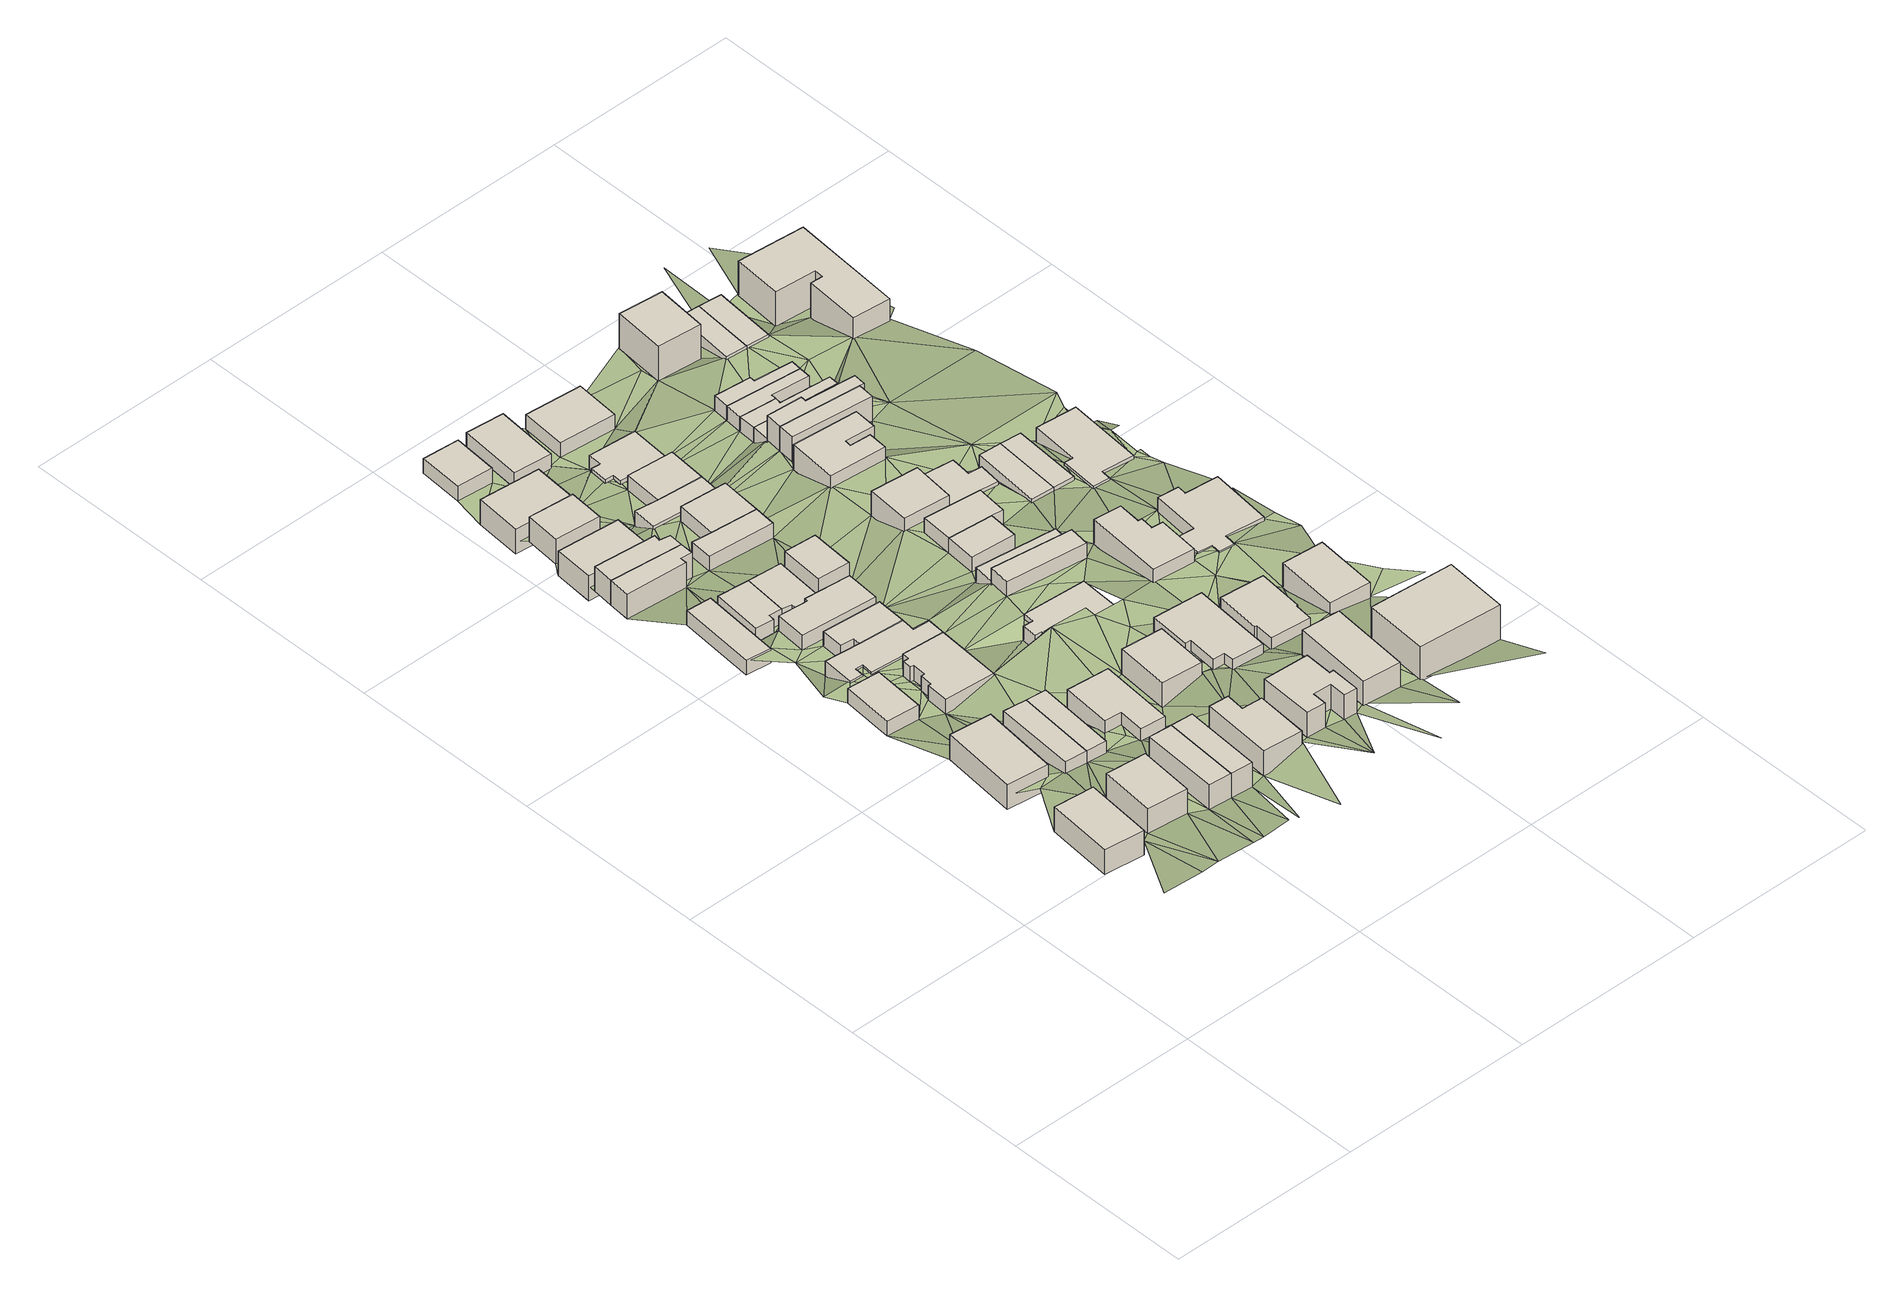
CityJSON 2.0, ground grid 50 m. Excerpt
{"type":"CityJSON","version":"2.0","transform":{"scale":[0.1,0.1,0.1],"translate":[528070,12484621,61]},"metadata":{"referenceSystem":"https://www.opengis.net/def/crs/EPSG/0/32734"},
"CityObjects":{
"building1":{"type":"Building","attributes":{"address":"23 Upper Cambridge Street Walmer Estate Cape Town","building":"house","building:levels":2,"building_height":6.9,"plus_code":"4FRW3C7V+9QW","ground_height":105.61,"roof_height":112.51},"geometry":[{"type":"Solid","lod":"1","boundaries":[[[[0,1,2,3]],[[1,4,5,2]],[[4,6,7,5]],[[6,0,3,7]],[[3,2,5,7]],[[6,4,1,0]]]]}]},
"building2":{"type":"Building","attributes":{"address":"25 Upper Cambridge Street Walmer Estate Cape Town","building":"house","building:levels":2,"building_height":6.9,"plus_code":"4FRW3C7V+9RW","ground_height":109.54,"roof_height":116.44},"geometry":[{"type":"Solid","lod":"1","boundaries":[[[[8,9,10,11]],[[9,12,13,10]],[[12,14,15,13]],[[14,8,11,15]],[[11,10,13,15]],[[14,12,9,8]]]]}]},
"building3":{"type":"Building","attributes":{"address":"10 Eden Road Walmer Estate Cape Town","building":"house","building:levels":2,"building_height":6.9,"plus_code":"4FRW3C7V+GQ9","ground_height":101.53,"roof_height":108.43},"geometry":[{"type":"Solid","lod":"1","boundaries":[[[[16,17,18,19]],[[17,20,21,18]],[[20,22,23,21]],[[22,16,19,23]],[[19,18,21,23]],[[22,20,17,16]]]]}]},
"building4":{"type":"Building","attributes":{"address":"15 Eden Road Walmer Estate Cape Town","building":"house","building:levels":1,"building_height":4.1,"plus_code":"4FRW3C7V+JQX","ground_height":97.46,"roof_height":101.56},"geometry":[{"type":"Solid","lod":"1","boundaries":[[[[24,25,26,27]],[[25,28,29,26]],[[28,30,31,29]],[[30,24,27,31]],[[27,26,29,31]],[[30,28,25,24]]]]}]},
"building5":{"type":"Building","attributes":{"address":"12 Eden Road Walmer Estate Cape Town","building":"house","building:levels":2,"building_height":6.9,"plus_code":"4FRW3C7V+GR5","ground_height":101.49,"roof_height":108.39},"geometry":[{"type":"Solid","lod":"1","boundaries":[[[[32,33,34,35]],[[33,36,37,34]],[[36,38,39,37]],[[38,32,35,39]],[[35,34,37,39]],[[38,36,33,32]]]]}]},
"building6":{"type":"Building","attributes":{"address":"27 Upper Cambridge Street Walmer Estate Cape Town","building":"house","building:levels":2,"building_height":6.9,"plus_code":"4FRW3C7V+9VP","ground_height":109.56,"roof_height":116.46},"geometry":[{"type":"Solid","lod":"1","boundaries":[[[[40,41,42,43]],[[41,44,45,42]],[[44,46,47,45]],[[46,40,43,47]],[[43,42,45,47]],[[46,44,41,40]]]]}]},
"building7":{"type":"Building","attributes":{"address":"14 Eden Road Walmer Estate Cape Town","building":"house","building:levels":2,"building_height":6.9,"plus_code":"4FRW3C7V+GV3","ground_height":101.49,"roof_height":108.39},"geometry":[{"type":"Solid","lod":"1","boundaries":[[[[32,38,39,35]],[[38,48,49,39]],[[48,50,51,49]],[[50,32,35,51]],[[35,39,49,51]],[[50,48,38,32]]]]}]},
"building8":{"type":"Building","attributes":{"address":"29 Upper Cambridge Street Walmer Estate Cape Town","building":"house","building:levels":2,"building_height":6.9,"plus_code":"4FRW3C7V+9WJ","ground_height":109.56,"roof_height":116.46},"geometry":[{"type":"Solid","lod":"1","boundaries":[[[[41,40,43,42]],[[40,52,53,43]],[[52,54,55,53]],[[54,41,42,55]],[[42,43,53,55]],[[54,52,40,41]]]]}]},
"building9":{"type":"Building","attributes":{"address":"78 Chester Road Walmer Estate Cape Town","building":"house","building:levels":1,"building_height":4.1,"plus_code":"4FRW3C7V+RQ5","ground_height":89.07,"roof_height":93.17},"geometry":[{"type":"Solid","lod":"1","boundaries":[[[[56,57,58,59]],[[57,60,61,58]],[[60,62,63,61]],[[62,56,59,63]],[[59,58,61,63]],[[62,60,57,56]]]]}]},
"building10":{"type":"Building","attributes":{"address":"126 Upper Queens Road Walmer Estate Cape Town","building":"house","building:levels":1,"building_height":4.1,"plus_code":"4FRW3C7V+JVM","ground_height":97.46,"roof_height":101.56},"geometry":[{"type":"Solid","lod":"1","boundaries":[[[[64,65,66,67]],[[65,68,69,66]],[[68,70,71,69]],[[70,72,73,71]],[[72,74,75,73]],[[74,76,77,75]],[[76,78,79,77]],[[78,80,81,79]],[[80,82,83,81]],[[82,84,85,83]],[[84,86,87,85]],[[86,64,67,87]],[[67,66,69,71,73,75,77,79,81,83,85,87]],[[86,84,82,80,78,76,74,72,70,68,65,64]]]]}]},
"building11":{"type":"Building","attributes":{"address":"16 Eden Road Walmer Estate Cape Town","building":"house","building:levels":2,"building_height":6.9,"plus_code":"4FRW3C7V+GW3","ground_height":101.49,"roof_height":108.39},"geometry":[{"type":"Solid","lod":"1","boundaries":[[[[88,89,90,91]],[[89,92,93,90]],[[92,94,95,93]],[[94,96,97,95]],[[96,98,99,97]],[[98,88,91,99]],[[91,90,93,95,97,99]],[[98,96,94,92,89,88]]]]}]},
"building12":{"type":"Building","attributes":{"address":"122 Upper Queens Road Walmer Estate Cape Town","building":"house","building:levels":1,"building_height":4.1,"plus_code":"4FRW3C7V+MVR","ground_height":93.24,"roof_height":97.34},"geometry":[{"type":"Solid","lod":"1","boundaries":[[[[100,101,102,103]],[[101,104,105,102]],[[104,106,107,105]],[[106,108,109,107]],[[108,110,111,109]],[[110,112,113,111]],[[112,114,115,113]],[[114,116,117,115]],[[116,118,119,117]],[[118,120,121,119]],[[120,100,103,121]],[[103,102,105,107,109,111,113,115,117,119,121]],[[120,118,116,114,112,110,108,106,104,101,100]]]]}]},
"building13":{"type":"Building","attributes":{"address":"31 Upper Cambridge Street Walmer Estate Cape Town","building":"house","building:levels":2,"building_height":6.9,"plus_code":"4FRW3C7V+9XC","ground_height":109.56,"roof_height":116.46},"geometry":[{"type":"Solid","lod":"1","boundaries":[[[[122,123,124,125]],[[123,126,127,124]],[[126,128,129,127]],[[128,130,131,129]],[[130,132,133,131]],[[132,122,125,133]],[[125,124,127,129,131,133]],[[132,130,128,126,123,122]]]]}]},
"building14":{"type":"Building","attributes":{"address":"80 Chester Road Walmer Estate Cape Town","building":"house","building:levels":1,"building_height":4.1,"plus_code":"4FRW3C7V+RR8","ground_height":89.07,"roof_height":93.17},"geometry":[{"type":"Solid","lod":"1","boundaries":[[[[134,135,136,137]],[[135,138,139,136]],[[138,140,141,139]],[[140,142,143,141]],[[142,144,145,143]],[[144,134,137,145]],[[137,136,139,141,143,145]],[[144,142,140,138,135,134]]]]}]},
"building15":{"type":"Building","attributes":{"address":"95 Upper Duke Street Walmer Estate Cape Town","building":"house","building:levels":2,"building_height":6.9,"plus_code":"4FRW3C7V+WR2","ground_height":84.89,"roof_height":91.79},"geometry":[{"type":"Solid","lod":"1","boundaries":[[[[146,147,148,149]],[[147,150,151,148]],[[150,152,153,151]],[[152,154,155,153]],[[154,156,157,155]],[[156,146,149,157]],[[149,148,151,153,155,157]],[[156,154,152,150,147,146]]]]}]},
"building16":{"type":"Building","attributes":{"address":"120 Upper Queens Road Walmer Estate Cape Town","building":"house","building:levels":1,"building_height":4.1,"plus_code":"4FRW3C7V+PVF","ground_height":93.24,"roof_height":97.34},"geometry":[{"type":"Solid","lod":"1","boundaries":[[[[100,158,159,103]],[[158,160,161,159]],[[160,162,163,161]],[[162,164,165,163]],[[164,101,102,165]],[[101,100,103,102]],[[103,159,161,163,165,102]],[[101,164,162,160,158,100]]]]}]},
"building17":{"type":"Building","attributes":{"address":"93 Upper Duke Street Walmer Estate Cape Town","building":"house","building:levels":2,"building_height":6.9,"plus_code":"4FRW3C7V+WRC","ground_height":84.89,"roof_height":91.79},"geometry":[{"type":"Solid","lod":"1","boundaries":[[[[146,156,157,149]],[[156,166,167,157]],[[166,168,169,167]],[[168,170,171,169]],[[170,172,173,171]],[[172,146,149,173]],[[149,157,167,169,171,173]],[[172,170,168,166,156,146]]]]}]},
"building18":{"type":"Building","attributes":{"address":"118 Upper Queens Road Walmer Estate Cape Town","building":"house","building:levels":1,"building_height":4.1,"plus_code":"4FRW3C7V+QV6","ground_height":93.24,"roof_height":97.34},"geometry":[{"type":"Solid","lod":"1","boundaries":[[[[174,175,176,177]],[[175,178,179,176]],[[178,180,181,179]],[[180,182,183,181]],[[182,184,185,183]],[[184,174,177,185]],[[177,176,179,181,183,185]],[[184,182,180,178,175,174]]]]}]},
"building19":{"type":"Building","attributes":{"address":"91 Upper Duke Street Walmer Estate Cape Town","building":"house","building:levels":2,"building_height":6.9,"plus_code":"4FRW3C7V+XR2","ground_height":80.75,"roof_height":87.65},"geometry":[{"type":"Solid","lod":"1","boundaries":[[[[186,187,188,189]],[[187,190,191,188]],[[190,192,193,191]],[[192,186,189,193]],[[189,188,191,193]],[[192,190,187,186]]]]}]},
"building20":{"type":"Building","attributes":{"address":"82 Chester Road Walmer Estate Cape Town","building":"house","building:levels":1,"building_height":4.1,"plus_code":"4FRW3C7V+RV7","ground_height":89.07,"roof_height":93.17},"geometry":[{"type":"Solid","lod":"1","boundaries":[[[[134,144,145,137]],[[144,194,195,145]],[[194,196,197,195]],[[196,198,199,197]],[[198,200,201,199]],[[200,134,137,201]],[[137,145,195,197,199,201]],[[200,198,196,194,144,134]]]]}]},
"building21":{"type":"Building","attributes":{"address":"33 Upper Cambridge Street Walmer Estate Cape Town","building":"house","building:levels":2,"building_height":6.9,"plus_code":"4FRW3C7W+92M","ground_height":113.4,"roof_height":120.3},"geometry":[{"type":"Solid","lod":"1","boundaries":[[[[202,203,204,205]],[[203,206,207,204]],[[206,208,209,207]],[[208,210,211,209]],[[210,212,213,211]],[[212,214,215,213]],[[214,216,217,215]],[[216,218,219,217]],[[218,220,221,219]],[[220,202,205,221]],[[205,204,207,209,211,213,215,217,219,221]],[[220,218,216,214,212,210,208,206,203,202]]]]}]},
"building22":{"type":"Building","attributes":{"address":"18 Eden Road Walmer Estate Cape Town","building":"house","building:levels":2,"building_height":6.9,"plus_code":"4FRW3C7V+FXW","ground_height":105.16,"roof_height":112.06},"geometry":[{"type":"Solid","lod":"1","boundaries":[[[[222,223,224,225]],[[223,226,227,224]],[[226,228,229,227]],[[228,222,225,229]],[[225,224,227,229]],[[228,226,223,222]]]]}]},
"building23":{"type":"Building","attributes":{"address":"89 Upper Duke Street Walmer Estate Cape Town","building":"house","building:levels":2,"building_height":6.9,"plus_code":"4FRW3C8V+2R2","ground_height":80.75,"roof_height":87.65},"geometry":[{"type":"Solid","lod":"1","boundaries":[[[[230,231,232,233]],[[231,234,235,232]],[[234,236,237,235]],[[236,230,233,237]],[[233,232,235,237]],[[236,234,231,230]]]]}]},
"building24":{"type":"Building","attributes":{"address":"87 Upper Duke Street Walmer Estate Cape Town","building":"house","building:levels":2,"building_height":6.9,"plus_code":"4FRW3C8V+2RV","ground_height":77.17,"roof_height":84.07},"geometry":[{"type":"Solid","lod":"1","boundaries":[[[[238,239,240,241]],[[239,242,243,240]],[[242,244,245,243]],[[244,238,241,245]],[[241,240,243,245]],[[244,242,239,238]]]]}]},
"building25":{"type":"Building","attributes":{"address":"84 Chester Road Walmer Estate Cape Town","building":"house","building:levels":2,"building_height":6.9,"plus_code":"4FRW3C7V+RW2","ground_height":89.34,"roof_height":96.24},"geometry":[{"type":"Solid","lod":"1","boundaries":[[[[246,247,248,249]],[[247,250,251,248]],[[250,252,253,251]],[[252,246,249,253]],[[249,248,251,253]],[[252,250,247,246]]]]}]},
"building26":{"type":"Building","attributes":{"address":"26 Coronation Road Walmer Estate Cape Town","building":"house","building:levels":1,"building_height":4.1,"plus_code":"4FRW3C8V+4RF","ground_height":77.17,"roof_height":81.27},"geometry":[{"type":"Solid","lod":"1","boundaries":[[[[254,255,256,257]],[[255,258,259,256]],[[258,260,261,259]],[[260,254,257,261]],[[257,256,259,261]],[[260,258,255,254]]]]}]},
"building27":{"type":"Building","attributes":{"address":"116 Upper Queens Road Walmer Estate Cape Town","building":"house","building:levels":1,"building_height":4.1,"plus_code":"4FRW3C7V+VVX","ground_height":85.46,"roof_height":89.56},"geometry":[{"type":"Solid","lod":"1","boundaries":[[[[262,263,264,265]],[[263,266,267,264]],[[266,268,269,267]],[[268,270,271,269]],[[270,262,265,271]],[[265,264,267,269,271]],[[270,268,266,263,262]]]]}]},
"building28":{"type":"Building","attributes":{"address":"115 Upper Queens Road Walmer Estate Cape Town","building":"house","building:levels":1,"building_height":4.1,"plus_code":"4FRW3C7V+JX5","ground_height":97.54,"roof_height":101.64},"geometry":[{"type":"Solid","lod":"1","boundaries":[[[[272,273,274,275]],[[273,276,277,274]],[[276,278,279,277]],[[278,280,281,279]],[[280,282,283,281]],[[282,284,285,283]],[[284,286,287,285]],[[286,288,289,287]],[[288,290,291,289]],[[290,272,275,291]],[[275,274,277,279,281,283,285,287,289,291]],[[290,288,286,284,282,280,278,276,273,272]]]]}]},
"building29":{"type":"Building","attributes":{"address":"20 Eden Road Walmer Estate Cape Town","building":"house","building:levels":2,"building_height":6.9,"plus_code":"4FRW3C7W+F2P","ground_height":104.57,"roof_height":111.47},"geometry":[{"type":"Solid","lod":"1","boundaries":[[[[292,293,294,295]],[[293,296,297,294]],[[296,298,299,297]],[[298,300,301,299]],[[300,302,303,301]],[[302,304,305,303]],[[304,306,307,305]],[[306,292,295,307]],[[295,294,297,299,301,303,305,307]],[[306,304,302,300,298,296,293,292]]]]}]},
"building30":{"type":"Building","attributes":{"address":"35 Upper Cambridge Street Walmer Estate Cape Town","building":"house","building:levels":2,"building_height":6.9,"plus_code":"4FRW3C7W+93P","ground_height":112.69,"roof_height":119.59},"geometry":[{"type":"Solid","lod":"1","boundaries":[[[[308,309,310,311]],[[309,312,313,310]],[[312,314,315,313]],[[314,308,311,315]],[[311,310,313,315]],[[314,312,309,308]]]]}]},
"building31":{"type":"Building","attributes":{"address":"114 Upper Queens Road Walmer Estate Cape Town","building":"house","building:levels":1,"building_height":4.1,"plus_code":"4FRW3C7V+WWF","ground_height":85.46,"roof_height":89.56},"geometry":[{"type":"Solid","lod":"1","boundaries":[[[[262,316,317,265]],[[316,318,319,317]],[[318,263,264,319]],[[263,262,265,264]],[[265,317,319,264]],[[263,318,316,262]]]]}]},
"building32":{"type":"Building","attributes":{"address":"112 Upper Queens Road Walmer Estate Cape Town","building":"house","building:levels":1,"building_height":4.1,"plus_code":"4FRW3C7V+XW6","ground_height":81.55,"roof_height":85.65},"geometry":[{"type":"Solid","lod":"1","boundaries":[[[[320,321,322,323]],[[321,324,325,322]],[[324,326,327,325]],[[326,328,329,327]],[[328,320,323,329]],[[323,322,325,327,329]],[[328,326,324,321,320]]]]}]},
"building33":{"type":"Building","attributes":{"address":"28 Coronation Road Walmer Estate Cape Town","building":"house","building:levels":1,"building_height":4.1,"plus_code":"4FRW3C8V+4V7","ground_height":77.17,"roof_height":81.27},"geometry":[{"type":"Solid","lod":"1","boundaries":[[[[330,331,332,333]],[[331,334,335,332]],[[334,336,337,335]],[[336,330,333,337]],[[333,332,335,337]],[[336,334,331,330]]]]}]},
"building34":{"type":"Building","attributes":{"address":"113 Upper Queens Road Walmer Estate Cape Town","building":"house","building:levels":1,"building_height":4.1,"plus_code":"4FRW3C7W+M27","ground_height":101.32,"roof_height":105.42},"geometry":[{"type":"Solid","lod":"1","boundaries":[[[[338,339,340,341]],[[339,342,343,340]],[[342,344,345,343]],[[344,338,341,345]],[[341,340,343,345]],[[344,342,339,338]]]]}]},
"building35":{"type":"Building","attributes":{"address":"111 Upper Queens Road Walmer Estate Cape Town","building":"house","building:levels":1,"building_height":4.1,"plus_code":"4FRW3C7W+M2M","ground_height":97.57,"roof_height":101.67},"geometry":[{"type":"Solid","lod":"1","boundaries":[[[[346,347,348,349]],[[347,350,351,348]],[[350,352,353,351]],[[352,346,349,353]],[[349,348,351,353]],[[352,350,347,346]]]]}]},
"building36":{"type":"Building","attributes":{"address":"110 Upper Queens Road Walmer Estate Cape Town","building":"house","building:levels":1,"building_height":4.1,"plus_code":"4FRW3C7V+XWM","ground_height":81.55,"roof_height":85.65},"geometry":[{"type":"Solid","lod":"1","boundaries":[[[[320,354,355,323]],[[354,356,357,355]],[[356,321,322,357]],[[321,320,323,322]],[[323,355,357,322]],[[321,356,354,320]]]]}]},
"building37":{"type":"Building","attributes":{"address":"109 Upper Queens Road Walmer Estate Cape Town","building":"house","building:levels":1,"building_height":4.1,"plus_code":"4FRW3C7W+P2F","ground_height":97.57,"roof_height":101.67},"geometry":[{"type":"Solid","lod":"1","boundaries":[[[[358,359,360,361]],[[359,362,363,360]],[[362,364,365,363]],[[364,358,361,365]],[[361,360,363,365]],[[364,362,359,358]]]]}]},
"building38":{"type":"Building","attributes":{"address":"22 Eden Road Walmer Estate Cape Town","building":"house","building:levels":2,"building_height":6.9,"plus_code":"4FRW3C7W+F3X","ground_height":104.57,"roof_height":111.47},"geometry":[{"type":"Solid","lod":"1","boundaries":[[[[366,367,368,369]],[[367,370,371,368]],[[370,372,373,371]],[[372,374,375,373]],[[374,376,377,375]],[[376,378,379,377]],[[378,380,381,379]],[[380,366,369,381]],[[369,368,371,373,375,377,379,381]],[[380,378,376,374,372,370,367,366]]]]}]},
"building39":{"type":"Building","attributes":{"address":"108 Upper Queens Road Walmer Estate Cape Town","building":"house","building:levels":1,"building_height":4.1,"plus_code":"4FRW3C8V+2WP","ground_height":77.79,"roof_height":81.89},"geometry":[{"type":"Solid","lod":"1","boundaries":[[[[382,383,384,385]],[[383,386,387,384]],[[386,388,389,387]],[[388,390,391,389]],[[390,392,393,391]],[[392,394,395,393]],[[394,396,397,395]],[[396,382,385,397]],[[385,384,387,389,391,393,395,397]],[[396,394,392,390,388,386,383,382]]]]}]},
"building40":{"type":"Building","attributes":{"address":"107 Upper Queens Road Walmer Estate Cape Town","building":"house","building:levels":1,"building_height":4.1,"plus_code":"4FRW3C7W+P2V","ground_height":97.57,"roof_height":101.67},"geometry":[{"type":"Solid","lod":"1","boundaries":[[[[358,364,365,361]],[[364,398,399,365]],[[398,400,401,399]],[[400,402,403,401]],[[402,358,361,403]],[[361,365,399,401,403]],[[402,400,398,364,358]]]]}]},
"building41":{"type":"Building","attributes":{"address":"86 Chester Road Walmer Estate Cape Town","building":"house","building:levels":2,"building_height":6.9,"plus_code":"4FRW3C7W+Q2V","ground_height":93.6,"roof_height":100.5},"geometry":[{"type":"Solid","lod":"1","boundaries":[[[[404,405,406,407]],[[405,408,409,406]],[[408,410,411,409]],[[410,404,407,411]],[[407,406,409,411]],[[410,408,405,404]]]]}]},
"building42":{"type":"Building","attributes":{"address":"Upper Cambridge Street Walmer Estate Cape Town","building":"house","building:levels":3,"building_height":9.7,"plus_code":"4FRW3C7W+957","ground_height":111.59,"roof_height":121.29},"geometry":[{"type":"Solid","lod":"1","boundaries":[[[[412,413,414,415]],[[413,416,417,414]],[[416,418,419,417]],[[418,412,415,419]],[[415,414,417,419]],[[418,416,413,412]]]]}]},
"building43":{"type":"Building","attributes":{"address":"32 Coronation Road Walmer Estate Cape Town","building":"house","building:levels":1,"building_height":4.1,"plus_code":"4FRW3C8V+4W4","ground_height":77.79,"roof_height":81.89},"geometry":[{"type":"Solid","lod":"1","boundaries":[[[[420,421,422,423]],[[421,424,425,422]],[[424,426,427,425]],[[426,420,423,427]],[[423,422,425,427]],[[426,424,421,420]]]]}]},
"building44":{"type":"Building","attributes":{"address":"19 Eden Road Walmer Estate Cape Town","building":"house","building:levels":2,"building_height":6.9,"plus_code":"4FRW3C7W+J35","ground_height":100.74,"roof_height":107.64},"geometry":[{"type":"Solid","lod":"1","boundaries":[[[[428,429,430,431]],[[429,432,433,430]],[[432,434,435,433]],[[434,436,437,435]],[[436,438,439,437]],[[438,440,441,439]],[[440,442,443,441]],[[442,428,431,443]],[[431,430,433,435,437,439,441,443]],[[442,440,438,436,434,432,429,428]]]]}]},
"building45":{"type":"Building","attributes":{"address":"103 Upper Queens Road Walmer Estate Cape Town","building":"house","building:levels":2,"building_height":6.9,"plus_code":"4FRW3C7W+V2M","ground_height":89.54,"roof_height":96.44},"geometry":[{"type":"Solid","lod":"1","boundaries":[[[[444,445,446,447]],[[445,448,449,446]],[[448,450,451,449]],[[450,452,453,451]],[[452,454,455,453]],[[454,456,457,455]],[[456,458,459,457]],[[458,444,447,459]],[[447,446,449,451,453,455,457,459]],[[458,456,454,452,450,448,445,444]]]]}]},
"building46":{"type":"Building","attributes":{"address":"22 Eden Road Walmer Estate Cape Town","building":"house","building:levels":2,"building_height":6.9,"plus_code":"4FRW3C7W+F5F","ground_height":104.57,"roof_height":111.47},"geometry":[{"type":"Solid","lod":"1","boundaries":[[[[460,461,462,463]],[[461,464,465,462]],[[464,466,467,465]],[[466,460,463,467]],[[463,462,465,467]],[[466,464,461,460]]]]}]},
"building47":{"type":"Building","attributes":{"address":"88 Chester Road Walmer Estate Cape Town","building":"house","building:levels":1,"building_height":4.1,"plus_code":"4FRW3C7W+R32","ground_height":93.6,"roof_height":97.7},"geometry":[{"type":"Solid","lod":"1","boundaries":[[[[405,404,468,469]],[[404,470,471,468]],[[470,472,473,471]],[[472,474,475,473]],[[474,476,477,475]],[[476,405,469,477]],[[469,468,471,473,475,477]],[[476,474,472,470,404,405]]]]}]},
"building48":{"type":"Building","attributes":{"address":"101 Upper Queens Road Walmer Estate Cape Town","building":"house","building:levels":2,"building_height":6.9,"plus_code":"4FRW3C7W+W3C","ground_height":89.53,"roof_height":96.43},"geometry":[{"type":"Solid","lod":"1","boundaries":[[[[478,479,480,481]],[[479,482,483,480]],[[482,484,485,483]],[[484,478,481,485]],[[481,480,483,485]],[[484,482,479,478]]]]}]},
"building49":{"type":"Building","attributes":{"address":"90 Chester Road Walmer Estate Cape Town","building":"house","building:levels":1,"building_height":4.1,"plus_code":"4FRW3C7W+Q47","ground_height":93.62,"roof_height":97.72},"geometry":[{"type":"Solid","lod":"1","boundaries":[[[[486,487,488,489]],[[487,490,491,488]],[[490,492,493,491]],[[492,486,489,493]],[[489,488,491,493]],[[492,490,487,486]]]]}]},
"building50":{"type":"Building","attributes":{"address":"99 Upper Queens Road Walmer Estate Cape Town","building":"house","building:levels":2,"building_height":6.9,"plus_code":"4FRW3C7W+W2X","ground_height":89.53,"roof_height":96.43},"geometry":[{"type":"Solid","lod":"1","boundaries":[[[[479,478,481,480]],[[478,494,495,481]],[[494,496,497,495]],[[496,498,499,497]],[[498,500,501,499]],[[500,502,503,501]],[[502,479,480,503]],[[480,481,495,497,499,501,503]],[[502,500,498,496,494,478,479]]]]}]},
"building51":{"type":"Building","attributes":{"address":"21 Eden Road Walmer Estate Cape Town","building":"house","building:levels":1,"building_height":4.1,"plus_code":"4FRW3C7W+J5G","ground_height":100.11,"roof_height":104.21},"geometry":[{"type":"Solid","lod":"1","boundaries":[[[[504,505,506,507]],[[505,508,509,506]],[[508,510,511,509]],[[510,512,513,511]],[[512,514,515,513]],[[514,516,517,515]],[[516,518,519,517]],[[518,520,521,519]],[[520,522,523,521]],[[522,524,525,523]],[[524,526,527,525]],[[526,504,507,527]],[[507,506,509,511,513,515,517,519,521,523,525,527]],[[526,524,522,520,518,516,514,512,510,508,505,504]]]]}]},
"building52":{"type":"Building","attributes":{"address":"97 Upper Queens Road Walmer Estate Cape Town","building":"house","building:levels":1,"building_height":4.1,"plus_code":"4FRW3C7W+X32","ground_height":85.7,"roof_height":89.8},"geometry":[{"type":"Solid","lod":"1","boundaries":[[[[528,529,530,531]],[[529,532,533,530]],[[532,534,535,533]],[[534,536,537,535]],[[536,538,539,537]],[[538,540,541,539]],[[540,542,543,541]],[[542,544,545,543]],[[544,528,531,545]],[[531,530,533,535,537,539,541,543,545]],[[544,542,540,538,536,534,532,529,528]]]]}]},
"building53":{"type":"Building","attributes":{"address":"95 Upper Queens Road Walmer Estate Cape Town","building":"house","building:levels":1,"building_height":4.1,"plus_code":"4FRW3C7W+X2H","ground_height":85.6,"roof_height":89.7},"geometry":[{"type":"Solid","lod":"1","boundaries":[[[[546,547,548,549]],[[547,550,551,548]],[[550,552,553,551]],[[552,554,555,553]],[[554,556,557,555]],[[556,546,549,557]],[[549,548,551,553,555,557]],[[556,554,552,550,547,546]]]]}]},
"building54":{"type":"Building","attributes":{"address":"93 Upper Queens Road Walmer Estate Cape Town","building":"house","building:levels":1,"building_height":4.1,"plus_code":"4FRW3C7W+X3J","ground_height":85.6,"roof_height":89.7},"geometry":[{"type":"Solid","lod":"1","boundaries":[[[[556,554,555,557]],[[554,558,559,555]],[[558,560,561,559]],[[560,562,563,561]],[[562,564,565,563]],[[564,556,557,565]],[[557,555,559,561,563,565]],[[564,562,560,558,554,556]]]]}]},
"building55":{"type":"Building","attributes":{"address":"92 Chester Road Walmer Estate Cape Town","building":"house","building:levels":1,"building_height":4.1,"plus_code":"4FRW3C7W+Q49","ground_height":93.62,"roof_height":97.72},"geometry":[{"type":"Solid","lod":"1","boundaries":[[[[486,492,493,489]],[[492,566,567,493]],[[566,568,569,567]],[[568,486,489,569]],[[489,493,567,569]],[[568,566,492,486]]]]}]},
"building56":{"type":"Building","attributes":{"address":"91 Upper Queens Road Walmer Estate Cape Town","building":"house","building:levels":1,"building_height":4.1,"plus_code":"4FRW3C8W+225","ground_height":85.6,"roof_height":89.7},"geometry":[{"type":"Solid","lod":"1","boundaries":[[[[564,562,563,565]],[[562,570,571,563]],[[570,572,573,571]],[[572,574,575,573]],[[574,576,577,575]],[[576,564,565,577]],[[565,563,571,573,575,577]],[[576,574,572,570,562,564]]]]}]},
"building57":{"type":"Building","attributes":{"address":"89 Upper Queens Road Walmer Estate Cape Town","building":"house","building:levels":3,"building_height":9.7,"plus_code":"4FRW3C8W+432","ground_height":81.63,"roof_height":91.33},"geometry":[{"type":"Solid","lod":"1","boundaries":[[[[578,579,580,581]],[[579,582,583,580]],[[582,584,585,583]],[[584,578,581,585]],[[581,580,583,585]],[[584,582,579,578]]]]}]},
"building58":{"type":"Building","attributes":{"address":"94 Chester Road Walmer Estate Cape Town","building":"house","building:levels":1,"building_height":4.1,"plus_code":"4FRW3C7W+Q5H","ground_height":93.2,"roof_height":97.3},"geometry":[{"type":"Solid","lod":"1","boundaries":[[[[586,587,588,589]],[[587,590,591,588]],[[590,592,593,591]],[[592,594,595,593]],[[594,596,597,595]],[[596,598,599,597]],[[598,600,601,599]],[[600,586,589,601]],[[589,588,591,593,595,597,599,601]],[[600,598,596,594,592,590,587,586]]]]}]},
"building59":{"type":"Building","attributes":{"address":"34 Coronation Road Walmer Estate Cape Town","building":"house","building:levels":1,"building_height":4.1,"plus_code":"4FRW3C8W+33Q","ground_height":81.63,"roof_height":85.73},"geometry":[{"type":"Solid","lod":"1","boundaries":[[[[602,603,604,605]],[[603,606,607,604]],[[606,608,609,607]],[[608,602,605,609]],[[605,604,607,609]],[[608,606,603,602]]]]}]},
"building60":{"type":"Building","attributes":{"address":"36 Coronation Road Walmer Estate Cape Town","building":"house","building:levels":1,"building_height":4.1,"plus_code":"4FRW3C8W+34F","ground_height":81.63,"roof_height":85.73},"geometry":[{"type":"Solid","lod":"1","boundaries":[[[[603,602,605,604]],[[602,610,611,605]],[[610,612,613,611]],[[612,603,604,613]],[[604,605,611,613]],[[612,610,602,603]]]]}]},
"building61":{"type":"Building","attributes":{"address":"Barron Court 40 Coronation Road Walmer Estate Cape Town","building":"apartments","building:levels":3,"building_height":9.7,"plus_code":"4FRW3C8W+363","ground_height":81.25,"roof_height":90.95},"geometry":[{"type":"Solid","lod":"1","boundaries":[[[[614,615,616,617]],[[615,618,619,616]],[[618,620,621,619]],[[620,622,623,621]],[[622,624,625,623]],[[624,626,627,625]],[[626,628,629,627]],[[628,614,617,629]],[[617,616,619,621,623,625,627,629]],[[628,626,624,622,620,618,615,614]]]]}]},
"terrain1":{"type":"TINRelief","geometry":[{"type":"CompositeSurface","lod":"1","boundaries":[[[630,631,632]],[[632,631,633]],[[14,632,633]],[[632,14,12]],[[4,634,635]],[[633,8,14]],[[12,634,632]],[[633,636,8]],[[637,635,638]],[[639,635,634]],[[46,636,640]],[[638,635,639]],[[8,636,46]],[[634,12,641]],[[28,17,642]],[[639,634,641]],[[642,17,16]],[[9,8,46]],[[641,12,9]],[[46,640,40]],[[40,640,643]],[[638,639,33]],[[30,28,642]],[[638,33,16]],[[44,9,46]],[[641,9,44]],[[642,16,84]],[[84,30,642]],[[644,25,645]],[[643,52,40]],[[44,646,641]],[[84,16,33]],[[645,25,24]],[[644,645,104]],[[647,132,52]],[[648,644,104]],[[33,32,84]],[[82,30,84]],[[646,44,649]],[[30,78,24]],[[30,82,78]],[[24,650,645]],[[41,649,44]],[[651,648,652]],[[650,24,653]],[[654,646,655]],[[78,82,80]],[[646,654,50]],[[655,646,649]],[[72,24,78]],[[650,656,657]],[[70,653,24]],[[656,650,653]],[[132,54,52]],[[72,70,24]],[[162,648,104]],[[648,182,652]],[[84,32,87]],[[78,76,72]],[[54,649,41]],[[72,76,74]],[[658,654,655]],[[70,65,653]],[[655,649,658]],[[659,660,132]],[[50,654,89]],[[160,182,648]],[[32,50,661]],[[652,182,180]],[[160,648,162]],[[162,104,101]],[[68,65,70]],[[652,180,138]],[[130,54,132]],[[138,62,652]],[[649,54,662]],[[87,32,661]],[[89,661,50]],[[54,130,662]],[[162,101,164]],[[138,180,140]],[[150,147,56]],[[138,135,62]],[[663,653,65]],[[56,62,150]],[[662,130,664]],[[178,140,180]],[[661,89,88]],[[140,144,142]],[[665,182,160]],[[660,666,202]],[[662,664,667]],[[172,170,668]],[[150,62,135]],[[144,140,196]],[[140,178,175]],[[667,88,662]],[[140,175,196]],[[669,660,202]],[[664,670,669]],[[65,671,663]],[[671,87,672]],[[666,203,202]],[[673,87,661]],[[196,194,144]],[[150,135,134]],[[220,669,202]],[[220,664,669]],[[88,667,223]],[[661,88,673]],[[175,674,196]],[[210,203,666]],[[675,667,664]],[[236,234,187]],[[160,676,665]],[[663,671,672]],[[672,87,278]],[[668,170,677]],[[150,154,152]],[[678,679,680]],[[212,210,666]],[[280,87,673]],[[681,664,220]],[[134,268,150]],[[203,208,206]],[[87,280,278]],[[223,673,88]],[[674,175,682]],[[208,203,210]],[[154,150,268]],[[664,683,675]],[[186,236,187]],[[678,680,684]],[[676,678,684]],[[231,685,686]],[[170,168,166]],[[681,683,664]],[[684,665,676]],[[268,134,687]],[[166,677,170]],[[663,672,339]],[[674,682,247]],[[154,266,156]],[[674,247,687]],[[266,154,268]],[[672,278,688]],[[266,166,156]],[[682,665,684]],[[687,247,246]],[[280,673,689]],[[220,218,681]],[[338,680,663]],[[690,212,691]],[[677,166,692]],[[683,693,675]],[[694,673,223]],[[672,688,339]],[[230,685,231]],[[247,682,250]],[[675,693,695]],[[692,186,677]],[[682,684,250]],[[258,255,239]],[[212,690,214]],[[223,222,696]],[[693,683,681]],[[695,222,675]],[[684,680,352]],[[218,216,214]],[[697,688,278]],[[687,246,698]],[[695,693,699]],[[700,223,696]],[[318,166,266]],[[701,693,681]],[[236,186,324]],[[223,700,694]],[[338,663,339]],[[230,236,324]],[[692,166,318]],[[695,696,222]],[[186,692,324]],[[270,268,687]],[[258,239,334]],[[673,694,702]],[[312,214,690]],[[239,238,334]],[[246,252,698]],[[263,318,266]],[[214,312,218]],[[324,685,230]],[[680,338,352]],[[312,681,218]],[[698,270,687]],[[703,250,684]],[[352,359,684]],[[312,704,681]],[[690,705,308]],[[688,706,339]],[[698,252,270]],[[358,684,359]],[[356,685,324]],[[694,700,707]],[[700,696,292]],[[703,684,358]],[[334,331,258]],[[708,238,685]],[[704,312,709]],[[692,318,710]],[[356,324,321]],[[250,408,252]],[[331,260,258]],[[711,706,688]],[[308,705,712]],[[238,713,334]],[[714,704,709]],[[685,356,715]],[[715,708,685]],[[707,700,292]],[[709,716,714]],[[292,704,714]],[[308,712,717]],[[408,250,703]],[[312,718,709]],[[713,238,708]],[[706,342,339]],[[717,309,308]],[[352,362,359]],[[356,719,715]],[[252,720,270]],[[710,318,316]],[[714,367,292]],[[715,719,721]],[[718,312,309]],[[722,719,356]],[[402,703,358]],[[723,717,712]],[[707,292,724]],[[707,724,711]],[[262,270,720]],[[708,383,713]],[[252,408,720]],[[717,723,309]],[[383,708,725]],[[342,706,711]],[[424,713,383]],[[722,356,354]],[[722,726,719]],[[713,424,421]],[[362,352,727]],[[728,703,402]],[[724,342,711]],[[316,262,458]],[[729,292,367]],[[730,713,421]],[[731,309,723]],[[718,309,731]],[[732,733,718]],[[729,724,292]],[[720,458,262]],[[726,722,354]],[[479,710,316]],[[732,718,731]],[[734,720,408]],[[383,426,424]],[[367,735,729]],[[440,342,724]],[[320,710,502]],[[364,362,398]],[[728,402,400]],[[727,398,362]],[[440,344,342]],[[405,734,408]],[[712,736,412]],[[458,479,316]],[[737,724,729]],[[732,731,461]],[[461,735,732]],[[426,383,738]],[[727,344,440]],[[723,739,731]],[[354,320,740]],[[710,479,502]],[[729,735,461]],[[720,734,741]],[[726,354,742]],[[320,502,544]],[[438,727,440]],[[482,479,458]],[[398,727,743]],[[458,744,482]],[[544,740,320]],[[743,400,398]],[[741,734,405]],[[745,737,729]],[[723,413,739]],[[400,746,728]],[[726,747,738]],[[737,745,748]],[[737,748,749]],[[429,434,432]],[[750,729,461]],[[742,354,740]],[[749,429,737]],[[434,751,436]],[[438,436,751]],[[751,434,429]],[[750,745,729]],[[742,747,726]],[[752,748,745]],[[743,746,400]],[[744,458,456]],[[743,727,753]],[[476,741,405]],[[448,452,450]],[[426,738,754]],[[727,438,755]],[[429,749,756]],[[461,757,750]],[[744,484,482]],[[758,751,429]],[[751,758,438]],[[448,454,452]],[[759,420,426]],[[738,747,754]],[[753,727,755]],[[476,474,472]],[[429,756,758]],[[741,454,448]],[[746,743,487]],[[472,746,487]],[[739,760,757]],[[487,476,472]],[[758,755,438]],[[759,426,754]],[[476,761,741]],[[744,456,484]],[[498,762,500]],[[761,454,741]],[[760,739,763]],[[750,764,765]],[[476,487,761]],[[750,757,766]],[[420,759,767]],[[484,456,454]],[[753,755,768]],[[498,496,762]],[[750,766,764]],[[762,769,770]],[[484,454,761]],[[761,487,486]],[[754,747,771]],[[755,758,772]],[[772,758,508]],[[754,767,759]],[[747,773,771]],[[768,755,774]],[[775,776,560]],[[775,560,777]],[[762,496,769]],[[568,768,774]],[[568,761,486]],[[504,508,505]],[[478,484,494]],[[766,778,764]],[[779,570,773]],[[780,484,761]],[[560,776,550]],[[771,781,754]],[[484,780,494]],[[782,769,783]],[[784,774,785]],[[786,764,778]],[[568,784,761]],[[496,783,769]],[[787,772,508]],[[784,568,774]],[[780,496,494]],[[788,789,772]],[[790,508,504]],[[786,504,764]],[[496,780,783]],[[773,791,771]],[[773,570,791]],[[792,783,780]],[[550,562,560]],[[787,508,790]],[[772,787,788]],[[781,771,606]],[[562,550,793]],[[570,562,793]],[[761,794,780]],[[784,794,761]],[[584,781,606]],[[791,570,793]],[[787,795,788]],[[795,796,788]],[[797,796,795]],[[798,788,796]],[[780,799,792]],[[550,792,799]],[[584,606,603]],[[800,791,793]],[[798,586,788]],[[586,801,784]],[[799,793,550]],[[586,798,802]],[[794,784,801]],[[803,798,804]],[[802,798,803]],[[802,801,586]],[[800,793,799]],[[805,780,794]],[[780,805,799]],[[800,806,612]],[[806,800,624]],[[799,624,800]],[[807,603,612]],[[808,612,806]],[[620,806,624]],[[805,809,799]],[[620,624,622]],[[614,810,808]],[[811,809,812]],[[614,809,811]]]}]}
},
"vertices":[
[116,255,289],[134,430,289],[134,430,358],[116,255,358],[30,440,289],[30,440,358],[12,266,289],[12,266,358],
[243,256,328],[257,400,328],[257,400,397],[243,256,397],[153,410,328],[153,410,397],[138,267,328],[138,267,397],
[169,782,248],[61,794,248],[61,794,317],[169,782,317],[38,593,248],[38,593,317],[146,581,248],[146,581,317],
[145,1100,207],[61,1107,207],[61,1107,248],[145,1100,248],[49,972,207],[49,972,248],[133,965,207],[133,965,248],
[255,764,248],[195,771,248],[195,771,317],[255,764,317],[178,563,248],[178,563,317],[235,557,248],[235,557,317],
[344,228,328],[359,428,328],[359,428,397],[344,228,397],[299,433,328],[299,433,397],[285,233,328],[285,233,397],
[287,552,248],[287,552,317],[307,759,248],[307,759,317],
[401,224,328],[401,224,397],[416,424,328],[416,424,397],
[52,1591,123],[33,1389,123],[33,1389,164],[52,1591,164],[97,1381,123],[97,1381,164],[116,1586,123],[116,1586,164],
[331,1099,207],[221,1107,207],[221,1107,248],[331,1099,248],[220,1088,207],[220,1088,248],[205,1089,207],[205,1089,248],[204,1065,207],[204,1065,248],[212,1064,207],[212,1064,248],[210,1029,207],[210,1029,248],[201,1029,207],[201,1029,248],[198,996,207],[198,996,248],[191,997,207],[191,997,248],[187,939,207],[187,939,248],[318,930,207],[318,930,248],
[450,718,248],[341,728,248],[341,728,317],[450,718,317],[329,601,248],[329,601,317],[373,597,248],[373,597,317],[366,529,248],[366,529,317],[432,523,248],[432,523,317],
[329,1220,165],[211,1229,165],[211,1229,206],[329,1220,206],[120,1238,165],[120,1238,206],[113,1154,165],[113,1154,206],[147,1152,165],[147,1152,206],[149,1175,165],[149,1175,206],[168,1174,165],[168,1174,206],[165,1144,165],[165,1144,206],[364,1128,165],[364,1128,206],[368,1181,165],[368,1181,206],[325,1184,165],[325,1184,206],
[546,224,328],[558,360,328],[558,360,397],[546,224,397],[505,364,328],[505,364,397],[510,413,328],[510,413,397],[459,417,328],[459,417,397],[443,233,328],[443,233,397],
[213,1572,123],[131,1580,123],[131,1580,164],[213,1572,164],[118,1449,123],[118,1449,164],[166,1444,123],[166,1444,164],[168,1460,123],[168,1460,164],[201,1457,123],[201,1457,164],
[12,1782,82],[7,1726,82],[7,1726,151],[12,1782,151],[167,1714,82],[167,1714,151],[168,1732,82],[168,1732,151],[198,1729,82],[198,1729,151],[200,1764,82],[200,1764,151],
[334,1297,165],[334,1297,206],[182,1309,165],[182,1309,206],[178,1251,165],[178,1251,206],[213,1248,165],[213,1248,206],
[203,1801,82],[203,1801,151],[176,1806,82],[176,1806,151],[178,1823,82],[178,1823,151],[18,1838,82],[18,1838,151],
[346,1402,165],[226,1413,165],[226,1413,206],[346,1402,206],[225,1404,165],[225,1404,206],[148,1411,165],[148,1411,206],[141,1331,165],[141,1331,206],[339,1314,165],[339,1314,206],
[190,1948,40],[29,1962,40],[29,1962,109],[190,1948,109],[21,1859,40],[21,1859,109],[182,1845,40],[182,1845,109],
[226,1452,123],[226,1452,164],[224,1437,123],[224,1437,164],[287,1431,123],[287,1431,164],[300,1565,123],[300,1565,164],
[564,227,367],[613,224,367],[613,224,436],[564,227,436],[615,261,367],[615,261,436],[662,259,367],[662,259,436],[660,214,367],[660,214,436],[694,212,367],[694,212,436],[698,288,367],[698,288,436],[687,288,367],[687,288,436],[691,361,367],[691,361,436],[572,368,367],[572,368,436],
[592,703,284],[485,713,284],[485,713,353],[592,703,353],[473,576,284],[473,576,353],[579,566,284],[579,566,353],
[177,2073,40],[60,2084,40],[60,2084,109],[177,2073,109],[51,1993,40],[51,1993,109],[169,1982,40],[169,1982,109],
[208,2211,4],[51,2225,4],[51,2225,73],[208,2211,73],[40,2104,4],[40,2104,73],[198,2090,4],[198,2090,73],
[308,1561,126],[298,1448,126],[298,1448,195],[308,1561,195],[382,1441,126],[382,1441,195],[391,1555,126],[391,1555,195],
[77,2426,4],[68,2312,4],[68,2312,45],[77,2426,45],[161,2304,4],[161,2304,45],[171,2419,4],[171,2419,45],
[411,1756,87],[290,1767,87],[290,1767,128],[411,1756,128],[239,1773,87],[239,1773,128],[234,1715,87],[234,1715,128],[405,1699,87],[405,1699,128],
[659,1013,208],[495,1023,208],[495,1023,249],[659,1013,249],[493,994,208],[493,994,249],[467,996,208],[467,996,249],[465,957,208],[465,957,249],[482,956,208],[482,956,249],[480,924,208],[480,924,249],[575,918,208],[575,918,249],[573,889,208],[573,889,249],[651,884,208],[651,884,249],
[737,734,278],[609,745,278],[609,745,347],[737,734,347],[599,639,278],[599,639,347],[614,638,278],[614,638,347],[607,561,278],[607,561,347],[637,559,278],[637,559,347],[637,532,278],[637,532,347],[718,525,278],[718,525,347],
[823,215,360],[843,424,360],[843,424,429],[823,215,429],[744,433,360],[744,433,429],[724,224,360],[724,224,429],
[421,1862,87],[421,1862,128],[300,1872,87],[300,1872,128],
[429,1943,48],[310,1953,48],[310,1953,89],[429,1943,89],[251,1961,48],[251,1961,89],[245,1898,48],[245,1898,89],[423,1881,48],[423,1881,89],
[298,2415,4],[200,2424,4],[200,2424,45],[298,2415,45],[184,2260,4],[184,2260,45],[283,2251,4],[283,2251,45],
[516,1146,246],[509,1091,246],[509,1091,287],[516,1146,287],[717,1065,246],[717,1065,287],[724,1119,246],[724,1119,287],
[516,1146,208],[724,1119,208],[724,1119,249],[516,1146,249],[731,1176,208],[731,1176,249],[523,1201,208],[523,1201,249],
[438,2044,48],[438,2044,89],[318,2054,48],[318,2054,89],
[546,1309,208],[539,1231,208],[539,1231,249],[546,1309,249],[655,1221,208],[655,1221,249],[662,1299,208],[662,1299,249],
[869,684,278],[755,695,278],[755,695,347],[869,684,347],[743,577,278],[743,577,347],[748,576,278],[748,576,347],[743,527,278],[743,527,347],[848,517,278],[848,517,347],[853,565,278],[853,565,347],[857,565,278],[857,565,347],
[456,2177,11],[333,2187,11],[333,2187,52],[456,2177,52],[330,2151,11],[330,2151,52],[307,2153,11],[307,2153,52],[303,2107,11],[303,2107,52],[325,2105,11],[325,2105,52],[323,2082,11],[323,2082,52],[447,2071,11],[447,2071,52],
[692,1295,208],[692,1295,249],[701,1375,208],[701,1375,249],[553,1391,208],[553,1391,249],
[650,1417,169],[663,1528,169],[663,1528,238],[650,1417,238],[540,1540,169],[540,1540,238],[530,1429,169],[530,1429,238],
[1090,189,349],[1104,355,349],[1104,355,446],[1090,189,446],[888,372,349],[888,372,446],[874,207,349],[874,207,446],
[472,2361,11],[325,2374,11],[325,2374,52],[472,2361,52],[315,2258,11],[315,2258,52],[462,2245,11],[462,2245,52],
[852,878,240],[863,986,240],[863,986,309],[852,878,309],[834,989,240],[834,989,309],[838,1024,240],[838,1024,309],[828,1025,240],[828,1025,309],[834,1085,240],[834,1085,309],[763,1092,240],[763,1092,309],[743,889,240],[743,889,309],
[544,1668,128],[691,1656,128],[691,1656,197],[544,1668,197],[695,1707,128],[695,1707,197],[641,1711,128],[641,1711,197],[643,1727,128],[643,1727,197],[720,1721,128],[720,1721,197],[725,1781,128],[725,1781,197],[555,1795,128],[555,1795,197],
[1033,676,278],[927,685,278],[927,685,347],[1033,676,347],[912,523,278],[912,523,347],[1018,513,278],[1018,513,347],
[650,1417,210],[663,1528,210],[778,1402,169],[778,1402,210],[785,1460,169],[785,1460,210],[750,1464,169],[750,1464,210],[756,1517,169],[756,1517,210],
[787,1836,128],[574,1857,128],[574,1857,197],[787,1836,197],[570,1814,128],[570,1814,197],[783,1793,128],[783,1793,197],
[865,1487,169],[807,1491,169],[807,1491,210],[865,1487,210],[790,1311,169],[790,1311,210],[850,1307,169],[850,1307,210],
[799,1835,128],[799,1835,197],[802,1867,128],[802,1867,197],[671,1880,128],[671,1880,197],[672,1894,128],[672,1894,197],[579,1901,128],[579,1901,197],
[1074,1040,234],[988,1049,234],[988,1049,275],[1074,1040,275],[991,1073,234],[991,1073,275],[936,1079,234],[936,1079,275],[922,954,234],[922,954,275],[884,958,234],[884,958,275],[876,892,234],[876,892,275],[914,888,234],[914,888,275],[911,863,234],[911,863,275],[951,859,234],[951,859,275],[955,890,234],[955,890,275],[1056,879,234],[1056,879,275],
[579,1901,90],[672,1894,90],[672,1894,131],[579,1901,131],[693,1892,90],[693,1892,131],[694,1902,90],[694,1902,131],[778,1895,90],[778,1895,131],[778,1903,90],[778,1903,131],[809,1900,90],[809,1900,131],[811,1928,90],[811,1928,131],[584,1948,90],[584,1948,131],
[584,1948,89],[811,1928,89],[811,1928,130],[584,1948,130],[813,1956,89],[813,1956,130],[680,1968,89],[680,1968,130],[683,1984,89],[683,1984,130],[587,1993,89],[587,1993,130],
[684,1997,89],[684,1997,130],[783,1987,89],[783,1987,130],[786,2018,89],[786,2018,130],[591,2037,89],[591,2037,130],
[905,1303,169],[905,1303,210],[919,1482,169],[919,1482,210],
[789,2046,89],[789,2046,130],[689,2056,89],[689,2056,130],[690,2070,89],[690,2070,130],[595,2079,89],[595,2079,130],
[617,2395,49],[604,2262,49],[604,2262,146],[617,2395,146],[718,2251,49],[718,2251,146],[731,2384,49],[731,2384,146],
[1064,1465,165],[958,1475,165],[958,1475,206],[1064,1465,206],[947,1351,165],[947,1351,206],[924,1353,165],[924,1353,206],[915,1255,165],[915,1255,206],[959,1251,165],[959,1251,206],[962,1277,165],[962,1277,206],[1046,1269,165],[1046,1269,206],
[785,2181,49],[800,2344,49],[800,2344,90],[785,2181,90],[747,2348,49],[747,2348,90],[729,2185,49],[729,2185,90],
[844,2176,49],[844,2176,90],[859,2338,49],[859,2338,90],
[1093,2333,45],[919,2348,45],[919,2348,142],[1093,2333,142],[908,2222,45],[908,2222,142],[1015,2213,45],[1015,2213,142],[1013,2190,45],[1013,2190,142],[981,2192,45],[981,2192,142],[969,2048,45],[969,2048,142],[1068,2040,45],[1068,2040,142],
[1,72,368],[105,65,368],[116,255,328],[153,66,368],[134,430,328],[103,560,289],[249,59,369],[38,593,289],[146,581,289],[178,563,289],[276,57,369],[235,557,288],[103,810,248],[352,60,369],[38,1156,207],[113,1154,207],[287,552,288],[373,50,369],[103,1310,165],[366,529,288],[147,1152,207],[33,1389,165],[97,1381,165],[165,1144,207],[329,601,288],[352,560,288],[168,1174,207],[149,1175,207],[373,597,288],[466,20,369],[546,224,367],[352,810,248],[432,523,288],[364,1128,208],[510,413,367],[339,1314,166],[601,60,407],[473,576,288],[21,1859,82],[558,360,367],[505,364,367],[331,1099,208],[352,1060,208],[480,924,284],[287,1431,166],[579,566,324],[334,1297,166],[182,1845,82],[329,1220,166],[325,1184,208],[368,1181,208],[637,532,324],[346,1402,166],[601,560,324],[352,1310,166],[198,2090,40],[40,2104,40],[300,1565,126],[495,1023,246],[482,956,246],[724,224,367],[743,5,399],[245,1898,87],[607,561,324],[573,889,284],[599,639,324],[609,745,284],[493,994,246],[352,1560,126],[614,638,324],[601,810,284],[637,559,324],[575,918,284],[530,1429,208],[718,525,324],[850,60,399],[601,1060,246],[651,884,284],[307,2153,48],[743,527,319],[423,1881,87],[659,1013,246],[874,207,360],[283,2251,11],[743,577,319],[303,2107,48],[748,576,319],[850,310,360],[848,517,319],[323,2082,48],[544,1668,169],[325,2105,48],[352,2060,48],[888,372,360],[743,889,278],[330,2151,48],[447,2071,48],[731,1176,240],[650,1417,208],[850,810,278],[298,2415,11],[912,523,319],[857,565,319],[853,565,319],[601,1560,169],[869,684,319],[1099,60,388],[852,878,278],[456,2177,48],[1018,513,307],[587,1993,90],[691,1656,169],[591,2037,90],[790,1311,205],[601,1810,128],[911,863,278],[778,1402,205],[595,2079,90],[876,892,278],[884,958,240],[951,859,278],[850,1060,240],[914,888,278],[850,1307,205],[604,2262,51],[915,1255,205],[922,954,240],[1033,676,307],[936,1079,240],[601,2310,51],[1099,560,307],[850,1560,169],[693,1892,128],[1156,490,307],[1056,879,269],[955,890,278],[1099,810,269],[617,2395,51],[905,1303,205],[778,1895,128],[694,1902,128],[729,2185,89],[959,1251,205],[690,2070,90],[924,1353,205],[683,1984,90],[680,1968,90],[684,1997,90],[1087,879,269],[689,2056,90],[850,1810,128],[718,2251,51],[778,1903,128],[809,1900,128],[958,1475,169],[947,1351,205],[1104,1025,234],[1081,1213,201],[1046,1269,201],[962,1277,205],[1099,1060,234],[785,2181,89],[811,1928,128],[850,2060,89],[1099,1560,165],[1072,1246,201],[1064,1277,201],[1074,1276,201],[1070,1365,201],[969,2048,89],[844,2176,89],[1078,1515,165],[1072,1438,165],[1099,1436,165],[1094,1363,201],[1099,1810,125],[908,2222,49],[894,2549,10],[919,2348,49],[1068,2040,85],[1010,2534,6],[1099,2310,45],[1099,2060,85]
]}
